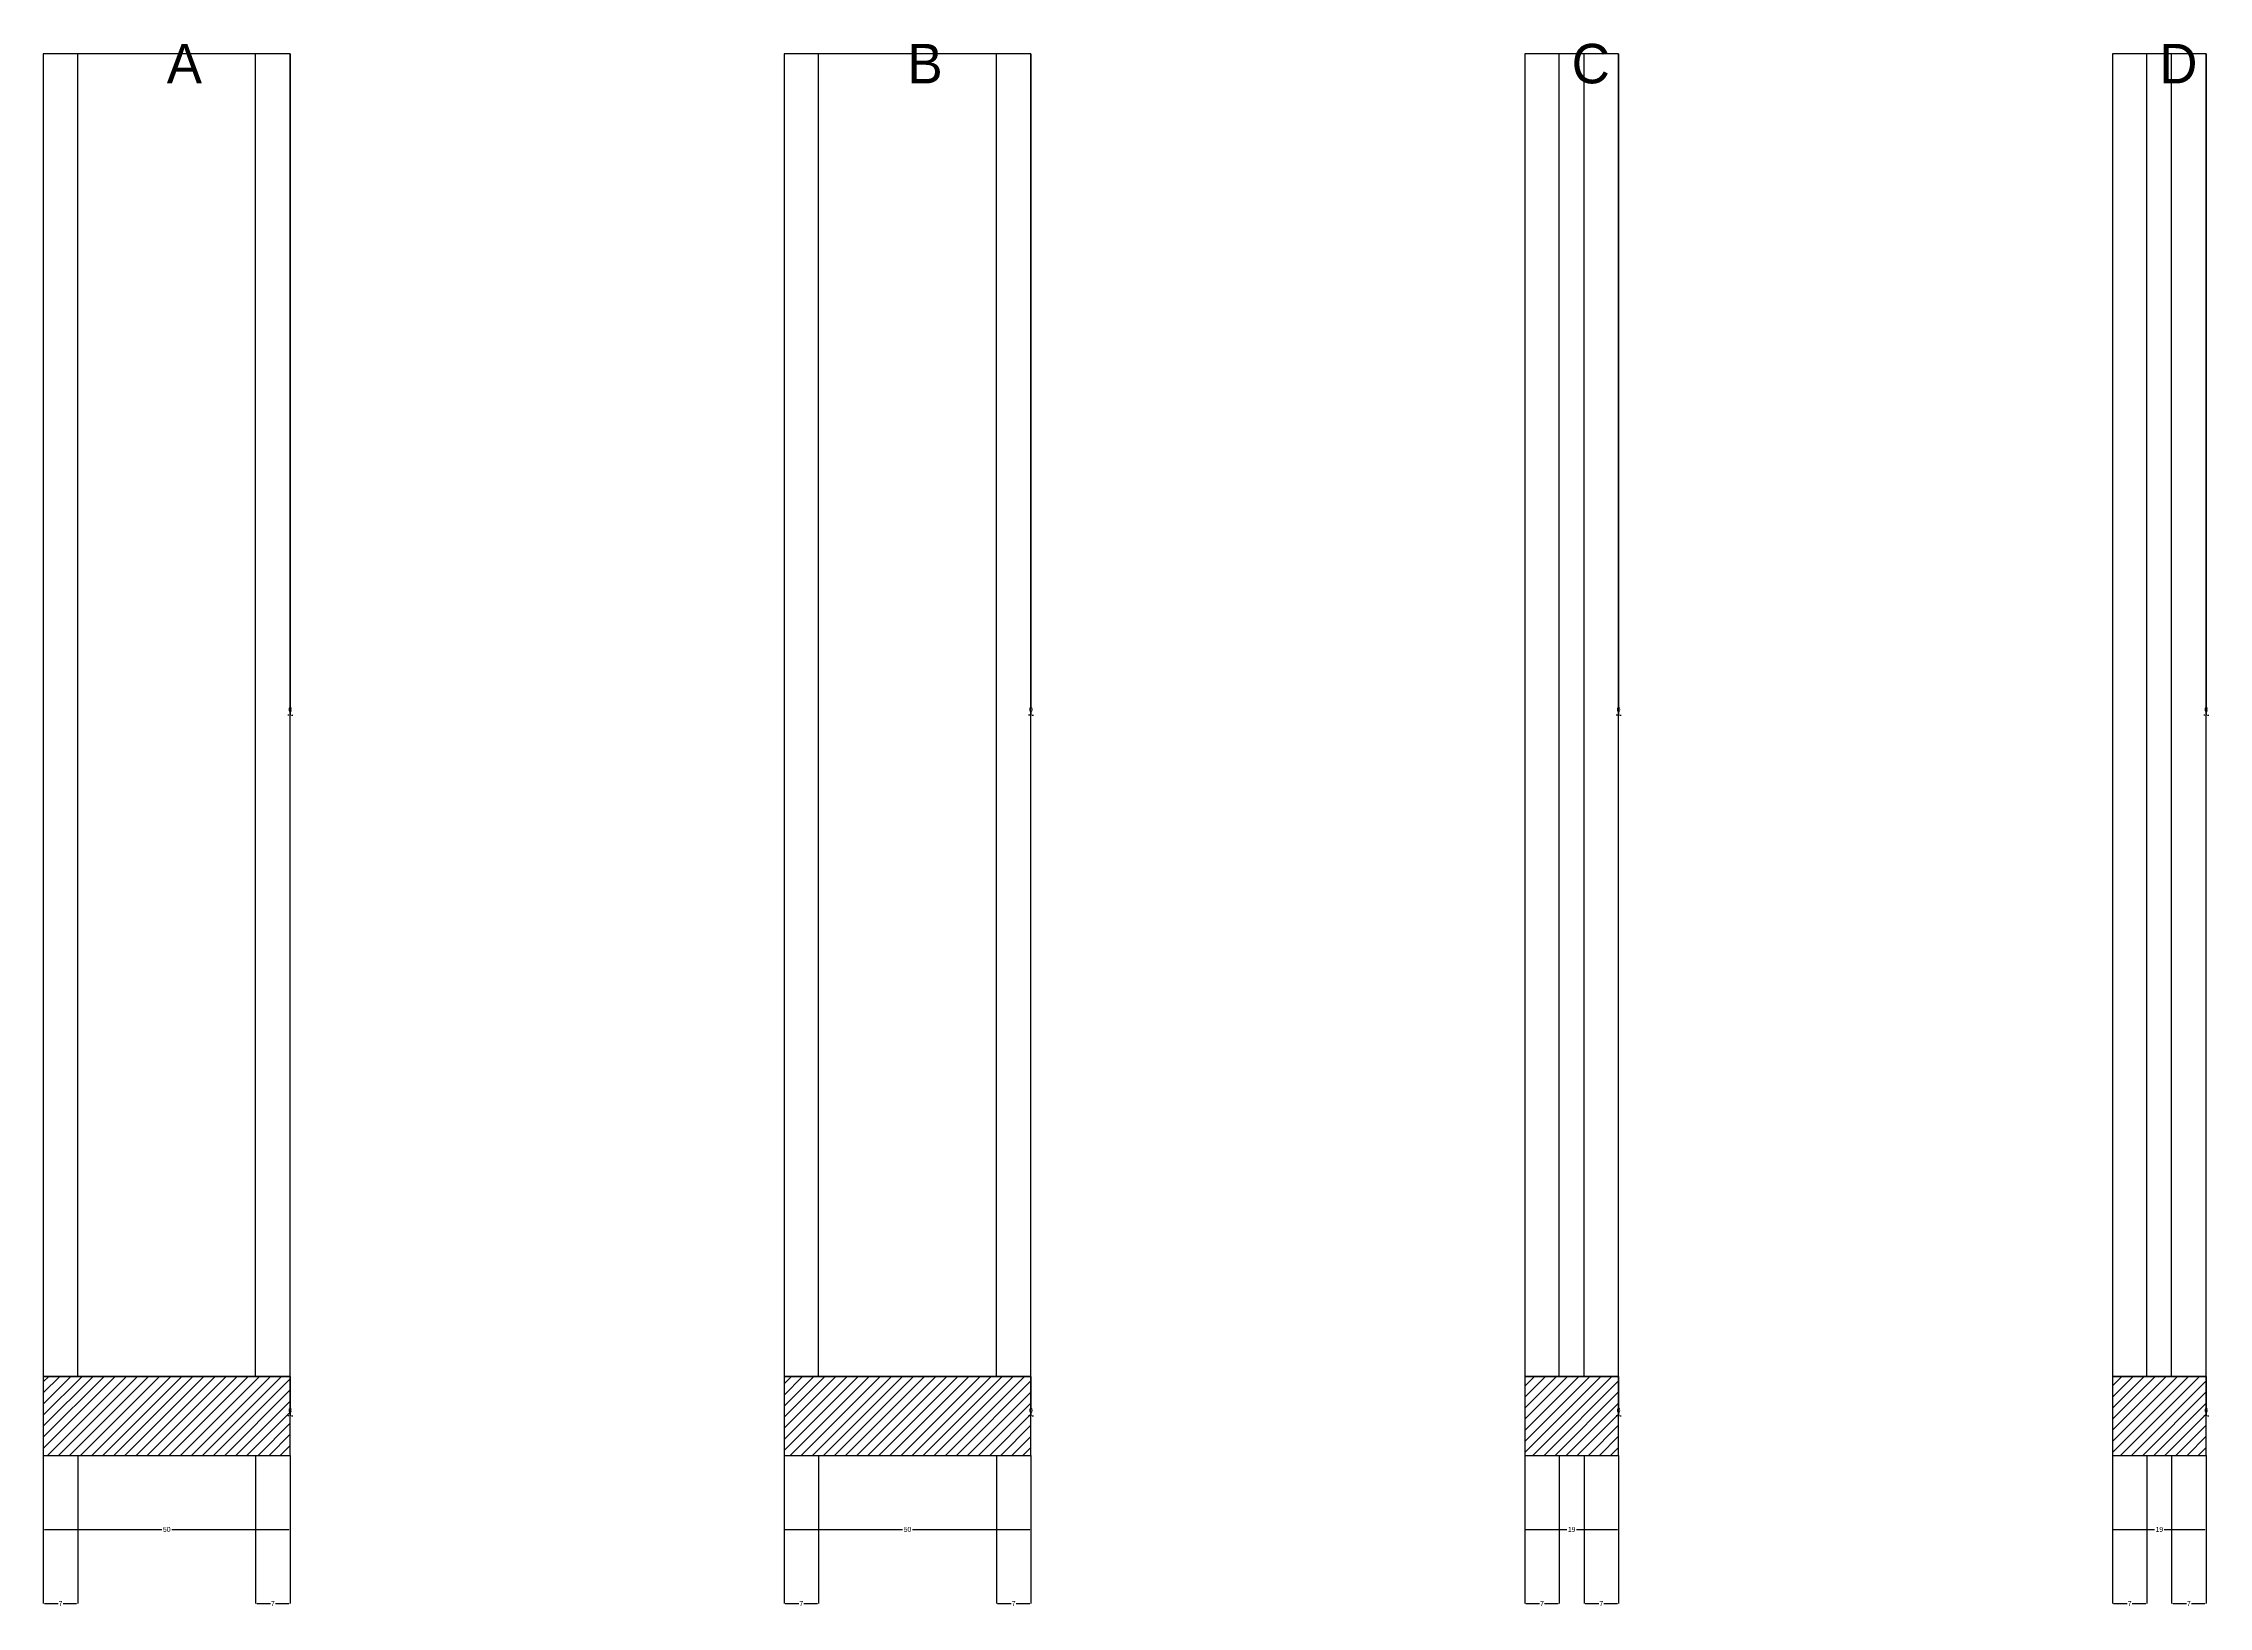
# Model space of a CAD drawing. Header units: centimetres. Extents: x 80 to 518, y -31 to 286.
import ezdxf

# ---------------------------------------------------------------- set-up
doc = ezdxf.new("R2010")
doc.units = ezdxf.units.CM
doc.linetypes.add('DASHED', pattern=[0])
for name, color, linetype in [('concreto', 7, 'Continuous'), ('COTA', 7, 'Continuous'), ('laje', 7, 'Continuous'), ('linhas_hidden', 7, 'Continuous'), ('NOMENCLATURA', 7, 'Continuous'), ('paineis_abcd', 7, 'Continuous')]:
    doc.layers.add(name, color=color, linetype=linetype)
doc.dimstyles.get("Standard").update_dxf_attribs({"dimtxt": 2.5, "dimasz": 2.5, "dimexe": 1.25, "dimexo": 0.625, "dimtad": 1, "dimcen": 2.5, "dimazin": 3, "dimtfac": 1, "dimtmove": 0, "dimatfit": 3})

# ---------------------------------------------------------------- blocks, each defined once
blk = doc.blocks.new('_CLOSEDFILLED')
at = {"color": 0, "linetype": 'BYBLOCK'}
blk.add_solid([(-1, 0.2), (0, 0), (-1, -0.2)], dxfattribs=at)
blk = doc.blocks.new('*D1')
at = {"color": 1}
for p, q in [((130, 16), (130, 8)), ((129.75, 8), (129.5, 8)), ((130, 0), (130, 8)), ((130, 8), (130, 8)), ((130.25, 8), (130.5, 8))]:
    blk.add_line(p, q, dxfattribs=at)
at = {"layer": 'Defpoints'}
for p in [(130, 16), (130, 8), (130, 0)]:
    blk.add_point(p, dxfattribs=at)
at = {"layer": 'COTA', "color": 1, "xscale": 0.25, "yscale": 0.25}
blk.add_blockref('_CLOSEDFILLED', (130, 8), dxfattribs=at)
at = {"layer": 'COTA', "color": 1, "xscale": 0.25, "yscale": 0.25, "rotation": 180}
blk.add_blockref('_CLOSEDFILLED', (130, 8), dxfattribs=at)
at = {"layer": 'COTA', "color": 1, "insert": (130, 9.125), "char_height": 1, "attachment_point": 5}
blk.add_mtext('0', dxfattribs=at)
blk = doc.blocks.new('*D2')
at = {"color": 1}
for p, q in [((130, 284), (130, 150)), ((129.75, 150), (129.5, 150)), ((130, 16), (130, 150)), ((130, 150), (130, 150)), ((130.25, 150), (130.5, 150))]:
    blk.add_line(p, q, dxfattribs=at)
at = {"layer": 'Defpoints'}
for p in [(130, 284), (130, 150), (130, 16)]:
    blk.add_point(p, dxfattribs=at)
at = {"layer": 'COTA', "color": 1, "xscale": 0.25, "yscale": 0.25}
blk.add_blockref('_CLOSEDFILLED', (130, 150), dxfattribs=at)
at = {"layer": 'COTA', "color": 1, "xscale": 0.25, "yscale": 0.25, "rotation": 180}
blk.add_blockref('_CLOSEDFILLED', (130, 150), dxfattribs=at)
at = {"layer": 'COTA', "color": 1, "insert": (130, 151.125), "char_height": 1, "attachment_point": 5}
blk.add_mtext('0', dxfattribs=at)
blk = doc.blocks.new('*D3')
at = {"color": 1}
for p, q in [((80, 0), (80, -15)), ((130, 0), (130, -15)), ((80.25, -15), (104, -15)), ((106, -15), (129.75, -15))]:
    blk.add_line(p, q, dxfattribs=at)
at = {"layer": 'Defpoints'}
for p in [(80, 0), (130, 0), (80, -15)]:
    blk.add_point(p, dxfattribs=at)
at = {"layer": 'COTA', "color": 1, "xscale": 0.25, "yscale": 0.25, "rotation": 180}
blk.add_blockref('_CLOSEDFILLED', (80, -15), dxfattribs=at)
at = {"layer": 'COTA', "color": 1, "xscale": 0.25, "yscale": 0.25}
blk.add_blockref('_CLOSEDFILLED', (130, -15), dxfattribs=at)
at = {"layer": 'COTA', "color": 1, "insert": (105, -15), "char_height": 1, "attachment_point": 5}
blk.add_mtext('50', dxfattribs=at)
blk = doc.blocks.new('*D4')
at = {"color": 1}
for p, q in [((80, 0), (80, -30)), ((87, 0), (87, -30)), ((80.25, -30), (83, -30)), ((84, -30), (86.75, -30))]:
    blk.add_line(p, q, dxfattribs=at)
at = {"layer": 'Defpoints'}
for p in [(80, 0), (87, 0), (80, -30)]:
    blk.add_point(p, dxfattribs=at)
at = {"layer": 'COTA', "color": 1, "xscale": 0.25, "yscale": 0.25, "rotation": 180}
blk.add_blockref('_CLOSEDFILLED', (80, -30), dxfattribs=at)
at = {"layer": 'COTA', "color": 1, "xscale": 0.25, "yscale": 0.25}
blk.add_blockref('_CLOSEDFILLED', (87, -30), dxfattribs=at)
at = {"layer": 'COTA', "color": 1, "insert": (83.5, -30), "char_height": 1, "attachment_point": 5}
blk.add_mtext('7', dxfattribs=at)
blk = doc.blocks.new('*D5')
at = {"color": 1}
for p, q in [((123, 0), (123, -30)), ((130, 0), (130, -30)), ((123.25, -30), (126, -30)), ((127, -30), (129.75, -30))]:
    blk.add_line(p, q, dxfattribs=at)
at = {"layer": 'Defpoints'}
for p in [(123, 0), (130, 0), (123, -30)]:
    blk.add_point(p, dxfattribs=at)
at = {"layer": 'COTA', "color": 1, "xscale": 0.25, "yscale": 0.25, "rotation": 180}
blk.add_blockref('_CLOSEDFILLED', (123, -30), dxfattribs=at)
at = {"layer": 'COTA', "color": 1, "xscale": 0.25, "yscale": 0.25}
blk.add_blockref('_CLOSEDFILLED', (130, -30), dxfattribs=at)
at = {"layer": 'COTA', "color": 1, "insert": (126.5, -30), "char_height": 1, "attachment_point": 5}
blk.add_mtext('7', dxfattribs=at)
blk = doc.blocks.new('*D6')
at = {"color": 1}
for p, q in [((280, 16), (280, 8)), ((279.75, 8), (279.5, 8)), ((280, 0), (280, 8)), ((280, 8), (280, 8)), ((280.25, 8), (280.5, 8))]:
    blk.add_line(p, q, dxfattribs=at)
at = {"layer": 'Defpoints'}
for p in [(280, 16), (280, 8), (280, 0)]:
    blk.add_point(p, dxfattribs=at)
at = {"layer": 'COTA', "color": 1, "xscale": 0.25, "yscale": 0.25}
blk.add_blockref('_CLOSEDFILLED', (280, 8), dxfattribs=at)
at = {"layer": 'COTA', "color": 1, "xscale": 0.25, "yscale": 0.25, "rotation": 180}
blk.add_blockref('_CLOSEDFILLED', (280, 8), dxfattribs=at)
at = {"layer": 'COTA', "color": 1, "insert": (280, 9.125), "char_height": 1, "attachment_point": 5}
blk.add_mtext('0', dxfattribs=at)
blk = doc.blocks.new('*D7')
at = {"color": 1}
for p, q in [((280, 284), (280, 150)), ((279.75, 150), (279.5, 150)), ((280, 16), (280, 150)), ((280, 150), (280, 150)), ((280.25, 150), (280.5, 150))]:
    blk.add_line(p, q, dxfattribs=at)
at = {"layer": 'Defpoints'}
for p in [(280, 284), (280, 150), (280, 16)]:
    blk.add_point(p, dxfattribs=at)
at = {"layer": 'COTA', "color": 1, "xscale": 0.25, "yscale": 0.25}
blk.add_blockref('_CLOSEDFILLED', (280, 150), dxfattribs=at)
at = {"layer": 'COTA', "color": 1, "xscale": 0.25, "yscale": 0.25, "rotation": 180}
blk.add_blockref('_CLOSEDFILLED', (280, 150), dxfattribs=at)
at = {"layer": 'COTA', "color": 1, "insert": (280, 151.125), "char_height": 1, "attachment_point": 5}
blk.add_mtext('0', dxfattribs=at)
blk = doc.blocks.new('*D8')
at = {"color": 1}
for p, q in [((230, 0), (230, -15)), ((280, 0), (280, -15)), ((230.25, -15), (254, -15)), ((256, -15), (279.75, -15))]:
    blk.add_line(p, q, dxfattribs=at)
at = {"layer": 'Defpoints'}
for p in [(230, 0), (280, 0), (230, -15)]:
    blk.add_point(p, dxfattribs=at)
at = {"layer": 'COTA', "color": 1, "xscale": 0.25, "yscale": 0.25, "rotation": 180}
blk.add_blockref('_CLOSEDFILLED', (230, -15), dxfattribs=at)
at = {"layer": 'COTA', "color": 1, "xscale": 0.25, "yscale": 0.25}
blk.add_blockref('_CLOSEDFILLED', (280, -15), dxfattribs=at)
at = {"layer": 'COTA', "color": 1, "insert": (255, -15), "char_height": 1, "attachment_point": 5}
blk.add_mtext('50', dxfattribs=at)
blk = doc.blocks.new('*D9')
at = {"color": 1}
for p, q in [((230, 0), (230, -30)), ((237, 0), (237, -30)), ((230.25, -30), (233, -30)), ((234, -30), (236.75, -30))]:
    blk.add_line(p, q, dxfattribs=at)
at = {"layer": 'Defpoints'}
for p in [(230, 0), (237, 0), (230, -30)]:
    blk.add_point(p, dxfattribs=at)
at = {"layer": 'COTA', "color": 1, "xscale": 0.25, "yscale": 0.25, "rotation": 180}
blk.add_blockref('_CLOSEDFILLED', (230, -30), dxfattribs=at)
at = {"layer": 'COTA', "color": 1, "xscale": 0.25, "yscale": 0.25}
blk.add_blockref('_CLOSEDFILLED', (237, -30), dxfattribs=at)
at = {"layer": 'COTA', "color": 1, "insert": (233.5, -30), "char_height": 1, "attachment_point": 5}
blk.add_mtext('7', dxfattribs=at)
blk = doc.blocks.new('*D10')
at = {"color": 1}
for p, q in [((273, 0), (273, -30)), ((280, 0), (280, -30)), ((273.25, -30), (276, -30)), ((277, -30), (279.75, -30))]:
    blk.add_line(p, q, dxfattribs=at)
at = {"layer": 'Defpoints'}
for p in [(273, 0), (280, 0), (273, -30)]:
    blk.add_point(p, dxfattribs=at)
at = {"layer": 'COTA', "color": 1, "xscale": 0.25, "yscale": 0.25, "rotation": 180}
blk.add_blockref('_CLOSEDFILLED', (273, -30), dxfattribs=at)
at = {"layer": 'COTA', "color": 1, "xscale": 0.25, "yscale": 0.25}
blk.add_blockref('_CLOSEDFILLED', (280, -30), dxfattribs=at)
at = {"layer": 'COTA', "color": 1, "insert": (276.5, -30), "char_height": 1, "attachment_point": 5}
blk.add_mtext('7', dxfattribs=at)
blk = doc.blocks.new('*D11')
at = {"color": 1}
for p, q in [((399, 16), (399, 8)), ((398.75, 8), (398.5, 8)), ((399, 0), (399, 8)), ((399, 8), (399, 8)), ((399.25, 8), (399.5, 8))]:
    blk.add_line(p, q, dxfattribs=at)
at = {"layer": 'Defpoints'}
for p in [(399, 16), (399, 8), (399, 0)]:
    blk.add_point(p, dxfattribs=at)
at = {"layer": 'COTA', "color": 1, "xscale": 0.25, "yscale": 0.25}
blk.add_blockref('_CLOSEDFILLED', (399, 8), dxfattribs=at)
at = {"layer": 'COTA', "color": 1, "xscale": 0.25, "yscale": 0.25, "rotation": 180}
blk.add_blockref('_CLOSEDFILLED', (399, 8), dxfattribs=at)
at = {"layer": 'COTA', "color": 1, "insert": (399, 9.125), "char_height": 1, "attachment_point": 5}
blk.add_mtext('0', dxfattribs=at)
blk = doc.blocks.new('*D12')
at = {"color": 1}
for p, q in [((399, 284), (399, 150)), ((398.75, 150), (398.5, 150)), ((399, 16), (399, 150)), ((399, 150), (399, 150)), ((399.25, 150), (399.5, 150))]:
    blk.add_line(p, q, dxfattribs=at)
at = {"layer": 'Defpoints'}
for p in [(399, 284), (399, 150), (399, 16)]:
    blk.add_point(p, dxfattribs=at)
at = {"layer": 'COTA', "color": 1, "xscale": 0.25, "yscale": 0.25}
blk.add_blockref('_CLOSEDFILLED', (399, 150), dxfattribs=at)
at = {"layer": 'COTA', "color": 1, "xscale": 0.25, "yscale": 0.25, "rotation": 180}
blk.add_blockref('_CLOSEDFILLED', (399, 150), dxfattribs=at)
at = {"layer": 'COTA', "color": 1, "insert": (399, 151.125), "char_height": 1, "attachment_point": 5}
blk.add_mtext('0', dxfattribs=at)
blk = doc.blocks.new('*D13')
at = {"color": 1}
for p, q in [((380, 0), (380, -15)), ((399, 0), (399, -15)), ((380.25, -15), (388.5, -15)), ((390.5, -15), (398.75, -15))]:
    blk.add_line(p, q, dxfattribs=at)
at = {"layer": 'Defpoints'}
for p in [(380, 0), (399, 0), (380, -15)]:
    blk.add_point(p, dxfattribs=at)
at = {"layer": 'COTA', "color": 1, "xscale": 0.25, "yscale": 0.25, "rotation": 180}
blk.add_blockref('_CLOSEDFILLED', (380, -15), dxfattribs=at)
at = {"layer": 'COTA', "color": 1, "xscale": 0.25, "yscale": 0.25}
blk.add_blockref('_CLOSEDFILLED', (399, -15), dxfattribs=at)
at = {"layer": 'COTA', "color": 1, "insert": (389.5, -15), "char_height": 1, "attachment_point": 5}
blk.add_mtext('19', dxfattribs=at)
blk = doc.blocks.new('*D14')
at = {"color": 1}
for p, q in [((380, 0), (380, -30)), ((387, 0), (387, -30)), ((380.25, -30), (383, -30)), ((384, -30), (386.75, -30))]:
    blk.add_line(p, q, dxfattribs=at)
at = {"layer": 'Defpoints'}
for p in [(380, 0), (387, 0), (380, -30)]:
    blk.add_point(p, dxfattribs=at)
at = {"layer": 'COTA', "color": 1, "xscale": 0.25, "yscale": 0.25, "rotation": 180}
blk.add_blockref('_CLOSEDFILLED', (380, -30), dxfattribs=at)
at = {"layer": 'COTA', "color": 1, "xscale": 0.25, "yscale": 0.25}
blk.add_blockref('_CLOSEDFILLED', (387, -30), dxfattribs=at)
at = {"layer": 'COTA', "color": 1, "insert": (383.5, -30), "char_height": 1, "attachment_point": 5}
blk.add_mtext('7', dxfattribs=at)
blk = doc.blocks.new('*D15')
at = {"color": 1}
for p, q in [((392, 0), (392, -30)), ((399, 0), (399, -30)), ((392.25, -30), (395, -30)), ((396, -30), (398.75, -30))]:
    blk.add_line(p, q, dxfattribs=at)
at = {"layer": 'Defpoints'}
for p in [(392, 0), (399, 0), (392, -30)]:
    blk.add_point(p, dxfattribs=at)
at = {"layer": 'COTA', "color": 1, "xscale": 0.25, "yscale": 0.25, "rotation": 180}
blk.add_blockref('_CLOSEDFILLED', (392, -30), dxfattribs=at)
at = {"layer": 'COTA', "color": 1, "xscale": 0.25, "yscale": 0.25}
blk.add_blockref('_CLOSEDFILLED', (399, -30), dxfattribs=at)
at = {"layer": 'COTA', "color": 1, "insert": (395.5, -30), "char_height": 1, "attachment_point": 5}
blk.add_mtext('7', dxfattribs=at)
blk = doc.blocks.new('*D16')
at = {"color": 1}
for p, q in [((518, 16), (518, 8)), ((517.75, 8), (517.5, 8)), ((518, 0), (518, 8)), ((518, 8), (518, 8)), ((518.25, 8), (518.5, 8))]:
    blk.add_line(p, q, dxfattribs=at)
at = {"layer": 'Defpoints'}
for p in [(518, 16), (518, 8), (518, 0)]:
    blk.add_point(p, dxfattribs=at)
at = {"layer": 'COTA', "color": 1, "xscale": 0.25, "yscale": 0.25}
blk.add_blockref('_CLOSEDFILLED', (518, 8), dxfattribs=at)
at = {"layer": 'COTA', "color": 1, "xscale": 0.25, "yscale": 0.25, "rotation": 180}
blk.add_blockref('_CLOSEDFILLED', (518, 8), dxfattribs=at)
at = {"layer": 'COTA', "color": 1, "insert": (518, 9.125), "char_height": 1, "attachment_point": 5}
blk.add_mtext('0', dxfattribs=at)
blk = doc.blocks.new('*D17')
at = {"color": 1}
for p, q in [((518, 284), (518, 150)), ((517.75, 150), (517.5, 150)), ((518, 16), (518, 150)), ((518, 150), (518, 150)), ((518.25, 150), (518.5, 150))]:
    blk.add_line(p, q, dxfattribs=at)
at = {"layer": 'Defpoints'}
for p in [(518, 284), (518, 150), (518, 16)]:
    blk.add_point(p, dxfattribs=at)
at = {"layer": 'COTA', "color": 1, "xscale": 0.25, "yscale": 0.25}
blk.add_blockref('_CLOSEDFILLED', (518, 150), dxfattribs=at)
at = {"layer": 'COTA', "color": 1, "xscale": 0.25, "yscale": 0.25, "rotation": 180}
blk.add_blockref('_CLOSEDFILLED', (518, 150), dxfattribs=at)
at = {"layer": 'COTA', "color": 1, "insert": (518, 151.125), "char_height": 1, "attachment_point": 5}
blk.add_mtext('0', dxfattribs=at)
blk = doc.blocks.new('*D18')
at = {"color": 1}
for p, q in [((499, 0), (499, -15)), ((518, 0), (518, -15)), ((499.25, -15), (507.5, -15)), ((509.5, -15), (517.75, -15))]:
    blk.add_line(p, q, dxfattribs=at)
at = {"layer": 'Defpoints'}
for p in [(499, 0), (518, 0), (499, -15)]:
    blk.add_point(p, dxfattribs=at)
at = {"layer": 'COTA', "color": 1, "xscale": 0.25, "yscale": 0.25, "rotation": 180}
blk.add_blockref('_CLOSEDFILLED', (499, -15), dxfattribs=at)
at = {"layer": 'COTA', "color": 1, "xscale": 0.25, "yscale": 0.25}
blk.add_blockref('_CLOSEDFILLED', (518, -15), dxfattribs=at)
at = {"layer": 'COTA', "color": 1, "insert": (508.5, -15), "char_height": 1, "attachment_point": 5}
blk.add_mtext('19', dxfattribs=at)
blk = doc.blocks.new('*D19')
at = {"color": 1}
for p, q in [((499, 0), (499, -30)), ((506, 0), (506, -30)), ((499.25, -30), (502, -30)), ((503, -30), (505.75, -30))]:
    blk.add_line(p, q, dxfattribs=at)
at = {"layer": 'Defpoints'}
for p in [(499, 0), (506, 0), (499, -30)]:
    blk.add_point(p, dxfattribs=at)
at = {"layer": 'COTA', "color": 1, "xscale": 0.25, "yscale": 0.25, "rotation": 180}
blk.add_blockref('_CLOSEDFILLED', (499, -30), dxfattribs=at)
at = {"layer": 'COTA', "color": 1, "xscale": 0.25, "yscale": 0.25}
blk.add_blockref('_CLOSEDFILLED', (506, -30), dxfattribs=at)
at = {"layer": 'COTA', "color": 1, "insert": (502.5, -30), "char_height": 1, "attachment_point": 5}
blk.add_mtext('7', dxfattribs=at)
blk = doc.blocks.new('*D20')
at = {"color": 1}
for p, q in [((511, 0), (511, -30)), ((518, 0), (518, -30)), ((511.25, -30), (514, -30)), ((515, -30), (517.75, -30))]:
    blk.add_line(p, q, dxfattribs=at)
at = {"layer": 'Defpoints'}
for p in [(511, 0), (518, 0), (511, -30)]:
    blk.add_point(p, dxfattribs=at)
at = {"layer": 'COTA', "color": 1, "xscale": 0.25, "yscale": 0.25, "rotation": 180}
blk.add_blockref('_CLOSEDFILLED', (511, -30), dxfattribs=at)
at = {"layer": 'COTA', "color": 1, "xscale": 0.25, "yscale": 0.25}
blk.add_blockref('_CLOSEDFILLED', (518, -30), dxfattribs=at)
at = {"layer": 'COTA', "color": 1, "insert": (514.5, -30), "char_height": 1, "attachment_point": 5}
blk.add_mtext('7', dxfattribs=at)

msp = doc.modelspace()

# ---------------------------------------------------------------- hatches: boundary and pattern name
at = {"layer": 'concreto'}
h = msp.add_hatch(dxfattribs=at)
h.set_pattern_fill('ANSI31', scale=0.5)
h.paths.add_polyline_path([(80, 0), (130, 0), (130, 16), (80, 16)])
h = msp.add_hatch(dxfattribs=at)
h.set_pattern_fill('ANSI31', scale=0.5)
h.paths.add_polyline_path([(230, 0), (280, 0), (280, 16), (230, 16)])
h = msp.add_hatch(dxfattribs=at)
h.set_pattern_fill('ANSI31', scale=0.5)
h.paths.add_polyline_path([(380, 0), (399, 0), (399, 16), (380, 16)])
h = msp.add_hatch(dxfattribs=at)
h.set_pattern_fill('ANSI31', scale=0.5)
h.paths.add_polyline_path([(499, 0), (518, 0), (518, 16), (499, 16)])

# ---------------------------------------------------------------- linework, layer by layer
at = {"layer": 'laje', "color": 1}
for points in [[(130, 16), (80, 16)], [(80, 16), (80, 0)], [(130, 0), (130, 16)], [(280, 16), (230, 16)], [(230, 16), (230, 0)], [(280, 0), (280, 16)], [(399, 16), (380, 16)], [(380, 16), (380, 0)], [(399, 0), (399, 16)], [(518, 16), (499, 16)], [(499, 16), (499, 0)], [(518, 0), (518, 16)], [(80, 0), (130, 0)], [(230, 0), (280, 0)], [(380, 0), (399, 0)], [(499, 0), (518, 0)]]:
    msp.add_lwpolyline(points, dxfattribs=at)
at = {"layer": 'linhas_hidden', "linetype": 'DASHED'}
for p, q in [((87, 16), (87, 284)), ((123, 16), (123, 284)), ((237, 16), (237, 284)), ((273, 16), (273, 284))]:
    msp.add_line(p, q, dxfattribs=at)
at = {"layer": 'linhas_hidden'}
for p, q in [((387, 16), (387, 284)), ((392, 16), (392, 284)), ((506, 16), (506, 284)), ((511, 16), (511, 284))]:
    msp.add_line(p, q, dxfattribs=at)
at = {"layer": 'paineis_abcd'}
for points in [[(130, 284), (80, 284)], [(80, 284), (80, 16)], [(130, 16), (130, 284)], [(280, 284), (230, 284)], [(230, 284), (230, 16)], [(280, 16), (280, 284)], [(399, 284), (380, 284)], [(380, 284), (380, 16)], [(399, 16), (399, 284)], [(518, 284), (499, 284)], [(499, 284), (499, 16)], [(518, 16), (518, 284)], [(80, 16), (130, 16)], [(230, 16), (280, 16)], [(380, 16), (399, 16)], [(499, 16), (518, 16)]]:
    msp.add_lwpolyline(points, dxfattribs=at)

# ---------------------------------------------------------------- texts
at = {"layer": 'NOMENCLATURA', "color": 5}
for s, p in [('A', (105, 278)), ('B', (255, 278)), ('C', (389.5, 278)), ('D', (508.5, 278))]:
    msp.add_text(s, height=8, dxfattribs=at).set_placement(p)

# ---------------------------------------------------------------- dimensions: what is measured, and where the dimension line sits
at = {"layer": 'COTA', "color": 1}
for base, p1, p2, picture, middle in [((130, 150), (130, 16), (130, 284), '*D2', (130, 151.125)), ((280, 150), (280, 16), (280, 284), '*D7', (280, 151.125)), ((399, 150), (399, 16), (399, 284), '*D12', (399, 151.125)), ((518, 150), (518, 16), (518, 284), '*D17', (518, 151.125)), ((130, 8), (130, 0), (130, 16), '*D1', (130, 9.125)), ((280, 8), (280, 0), (280, 16), '*D6', (280, 9.125)), ((399, 8), (399, 0), (399, 16), '*D11', (399, 9.125)), ((518, 8), (518, 0), (518, 16), '*D16', (518, 9.125)), ((80, -15), (80, 0), (130, 0), '*D3', (105, -15)), ((80, -30), (80, 0), (87, 0), '*D4', (83.5, -30)), ((123, -30), (123, 0), (130, 0), '*D5', (126.5, -30)), ((230, -15), (230, 0), (280, 0), '*D8', (255, -15)), ((230, -30), (230, 0), (237, 0), '*D9', (233.5, -30)), ((273, -30), (273, 0), (280, 0), '*D10', (276.5, -30)), ((380, -15), (380, 0), (399, 0), '*D13', (389.5, -15)), ((380, -30), (380, 0), (387, 0), '*D14', (383.5, -30)), ((392, -30), (392, 0), (399, 0), '*D15', (395.5, -30)), ((499, -15), (499, 0), (518, 0), '*D18', (508.5, -15)), ((499, -30), (499, 0), (506, 0), '*D19', (502.5, -30)), ((511, -30), (511, 0), (518, 0), '*D20', (514.5, -30))]:
    dim = msp.add_linear_dim(base=base, p1=p1, p2=p2, dimstyle='Standard', dxfattribs=at)
    dim.commit()
    dim.dimension.update_dxf_attribs({"geometry": picture, "text_midpoint": middle})

doc.saveas('drawing.dxf')
